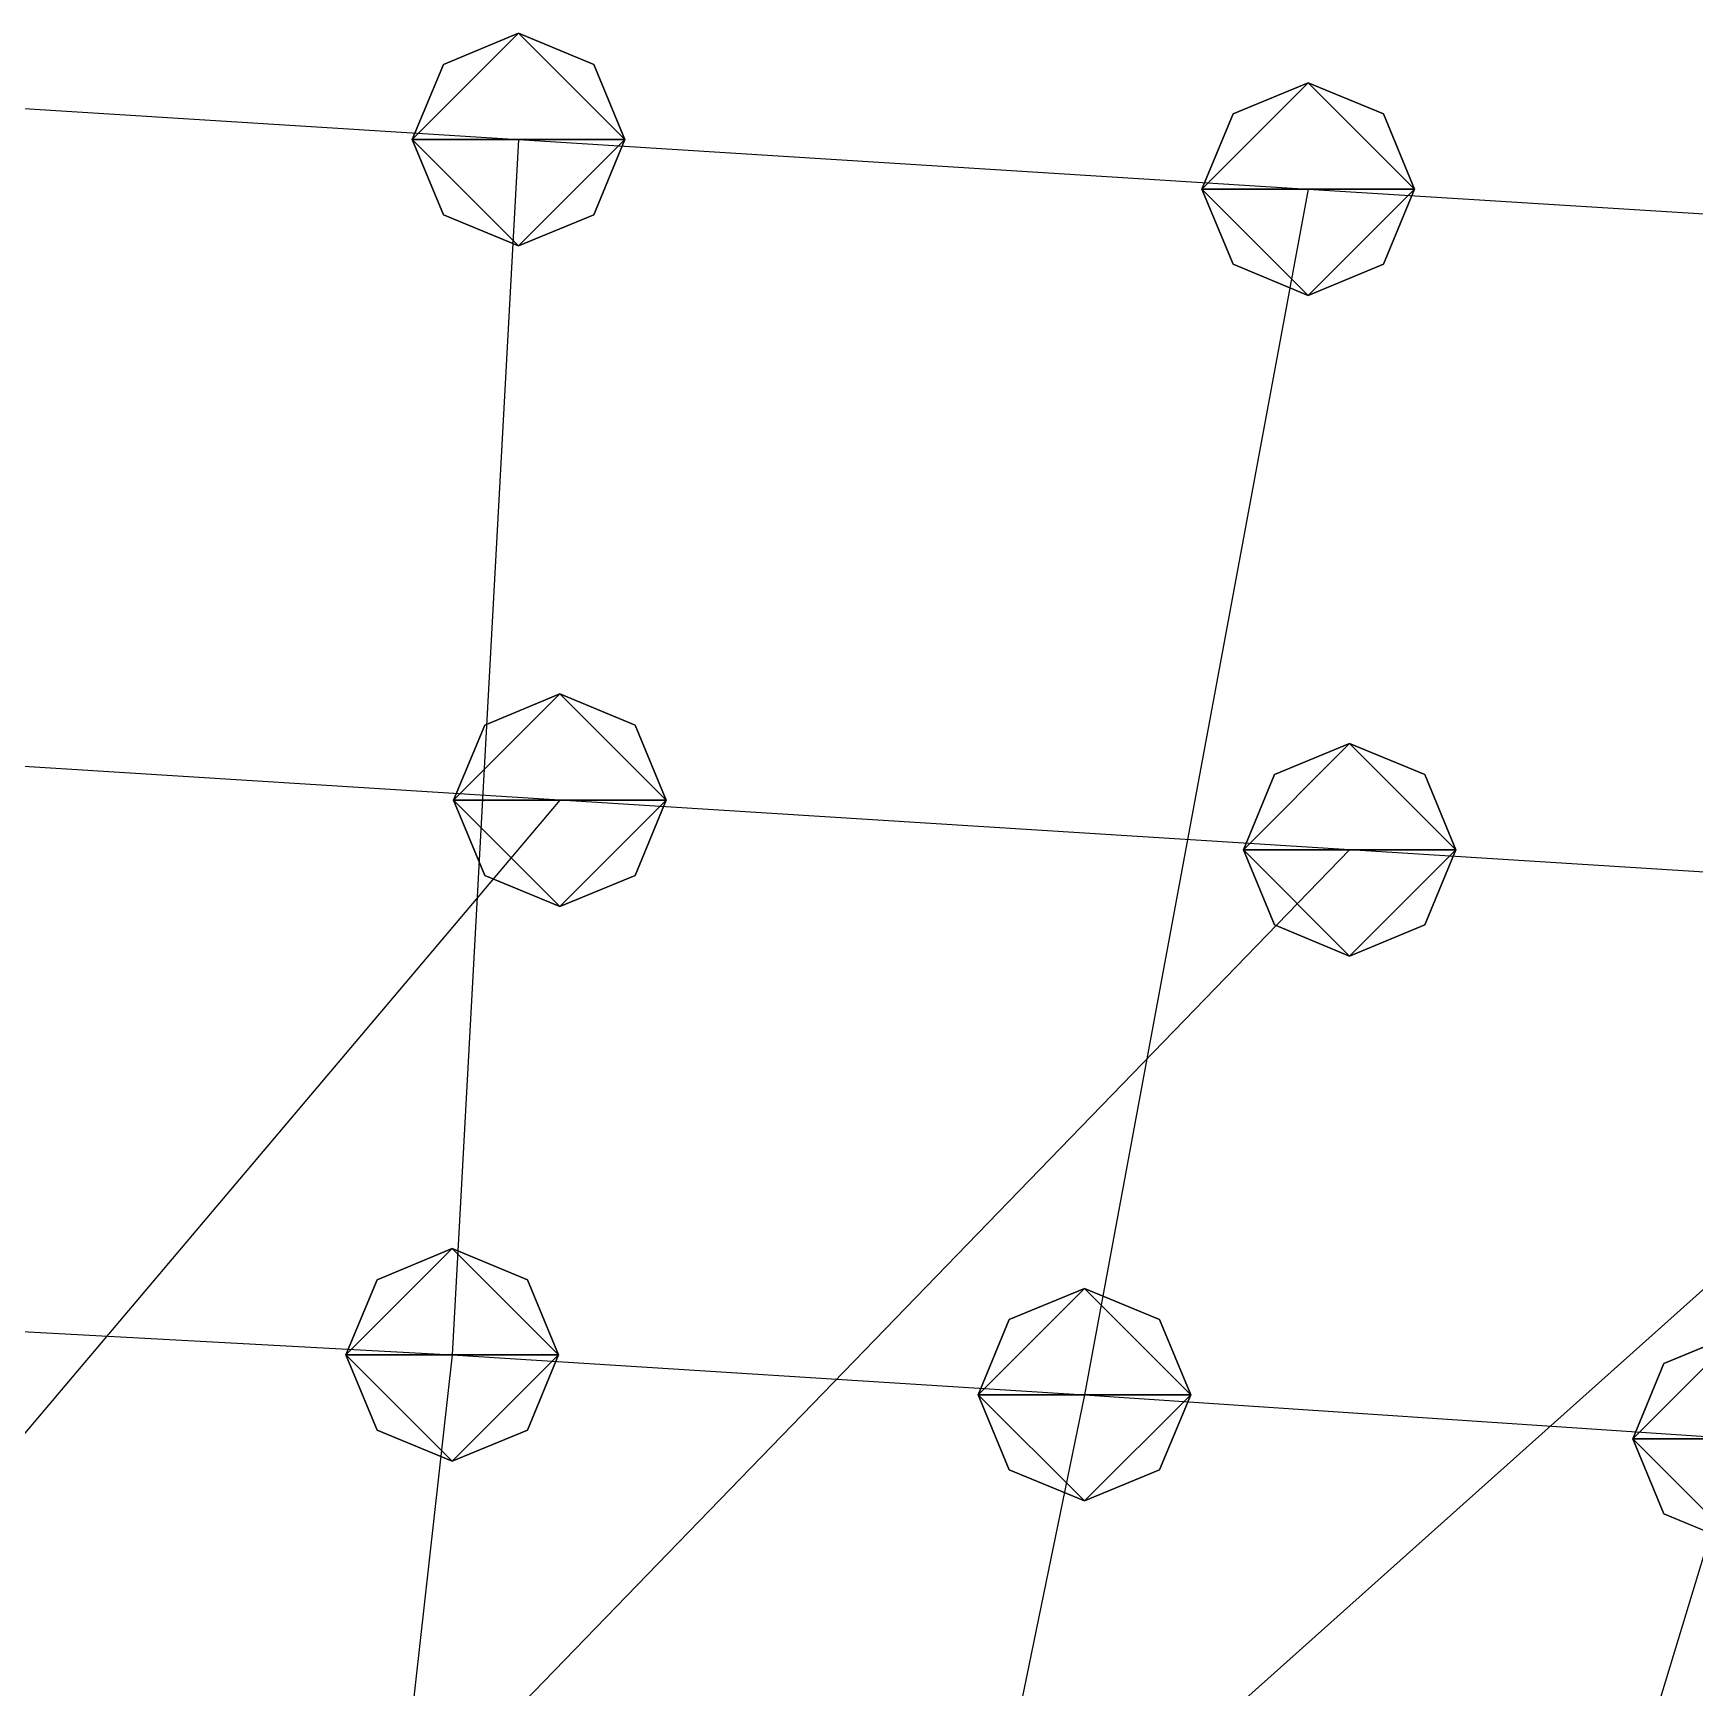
# Model space of a CAD drawing. Header units: metres. Extents: x -59 to 99, y -54 to 55.
# Drawn here: x 26.45 to 42.08, y 38.98 to 54.55 of the extents above; entities that cross this region are included whole.
import ezdxf

# ---------------------------------------------------------------- set-up
doc = ezdxf.new("R2010")
doc.units = ezdxf.units.M

msp = doc.modelspace()

# ---------------------------------------------------------------- linework, layer by layer
for p, q in [((31.015366, 54.55026, -222.59332), (30.308258, 54.257366, -222.59337)), ((31.015366, 54.55026, -222.59332), (30.308258, 54.257366, -222.59337)), ((31.015366, 54.55026, -222.59332), (30.308258, 54.257366, -222.59337)), ((31.722473, 54.257366, -222.59337), (31.015366, 54.55026, -222.59332)), ((31.722473, 54.257366, -222.59337), (31.015366, 54.55026, -222.59332)), ((31.722473, 54.257366, -222.59337), (31.015366, 54.55026, -222.59332)), ((30.308258, 54.257366, -222.59337), (30.015366, 53.55026, -222.59349)), ((30.308258, 54.257366, -222.59337), (30.015366, 53.55026, -222.59349)), ((30.308258, 54.257366, -222.59337), (30.015366, 53.55026, -222.59349)), ((32.015366, 53.55026, -222.59349), (31.722473, 54.257366, -222.59337)), ((32.015366, 53.55026, -222.59349), (31.722473, 54.257366, -222.59337)), ((32.015366, 53.55026, -222.59349), (31.722473, 54.257366, -222.59337)), ((38.44404, 54.08373, -215.91522), (37.73693, 53.790836, -215.91527)), ((38.44404, 54.08373, -215.91522), (37.73693, 53.790836, -215.91527)), ((38.44404, 54.08373, -215.91522), (37.73693, 53.790836, -215.91527)), ((39.151146, 53.790836, -215.91527), (38.44404, 54.08373, -215.91522)), ((39.151146, 53.790836, -215.91527), (38.44404, 54.08373, -215.91522)), ((39.151146, 53.790836, -215.91527), (38.44404, 54.08373, -215.91522)), ((23.586693, 54.016785, -229.2716), (31.015366, 53.55026, -222.59349)), ((37.73693, 53.790836, -215.91527), (37.44404, 53.08373, -215.91539)), ((37.73693, 53.790836, -215.91527), (37.44404, 53.08373, -215.91539)), ((37.73693, 53.790836, -215.91527), (37.44404, 53.08373, -215.91539)), ((39.44404, 53.08373, -215.91539), (39.151146, 53.790836, -215.91527)), ((39.44404, 53.08373, -215.91539), (39.151146, 53.790836, -215.91527)), ((39.44404, 53.08373, -215.91539), (39.151146, 53.790836, -215.91527)), ((30.015366, 53.55026, -222.59349), (30.308258, 52.84315, -222.59361)), ((30.015366, 53.55026, -222.59349), (30.308258, 52.84315, -222.59361)), ((30.015366, 53.55026, -222.59349), (30.308258, 52.84315, -222.59361)), ((31.015366, 53.55026, -222.59349), (30.390837, 42.11494, -218.37163)), ((31.015366, 53.55026, -222.59349), (38.44404, 53.08373, -215.91539)), ((31.722473, 52.84315, -222.59361), (32.015366, 53.55026, -222.59349)), ((31.722473, 52.84315, -222.59361), (32.015366, 53.55026, -222.59349)), ((31.722473, 52.84315, -222.59361), (32.015366, 53.55026, -222.59349)), ((38.44404, 53.08373, -215.91539), (36.3378, 41.7408, -213.01529)), ((37.44404, 53.08373, -215.91539), (37.73693, 52.37662, -215.91551)), ((37.44404, 53.08373, -215.91539), (37.73693, 52.37662, -215.91551)), ((37.44404, 53.08373, -215.91539), (37.73693, 52.37662, -215.91551)), ((38.44404, 53.08373, -215.91539), (45.87271, 52.617203, -209.23727)), ((39.151146, 52.37662, -215.91551), (39.44404, 53.08373, -215.91539)), ((39.151146, 52.37662, -215.91551), (39.44404, 53.08373, -215.91539)), ((39.151146, 52.37662, -215.91551), (39.44404, 53.08373, -215.91539)), ((30.308258, 52.84315, -222.59361), (31.015366, 52.55026, -222.59366)), ((30.308258, 52.84315, -222.59361), (31.015366, 52.55026, -222.59366)), ((30.308258, 52.84315, -222.59361), (31.015366, 52.55026, -222.59366)), ((31.015366, 52.55026, -222.59366), (31.722473, 52.84315, -222.59361)), ((31.015366, 52.55026, -222.59366), (31.722473, 52.84315, -222.59361)), ((31.015366, 52.55026, -222.59366), (31.722473, 52.84315, -222.59361)), ((37.73693, 52.37662, -215.91551), (38.44404, 52.08373, -215.91556)), ((37.73693, 52.37662, -215.91551), (38.44404, 52.08373, -215.91556)), ((37.73693, 52.37662, -215.91551), (38.44404, 52.08373, -215.91556)), ((38.44404, 52.08373, -215.91556), (39.151146, 52.37662, -215.91551)), ((38.44404, 52.08373, -215.91556), (39.151146, 52.37662, -215.91551)), ((38.44404, 52.08373, -215.91556), (39.151146, 52.37662, -215.91551)), ((31.404446, 48.334274, -133.61461), (30.697338, 48.04138, -133.61465)), ((31.404446, 48.334274, -133.61461), (30.697338, 48.04138, -133.61465)), ((31.404446, 48.334274, -133.61461), (30.697338, 48.04138, -133.61465)), ((32.111553, 48.04138, -133.61465), (31.404446, 48.334274, -133.61461)), ((32.111553, 48.04138, -133.61465), (31.404446, 48.334274, -133.61461)), ((32.111553, 48.04138, -133.61465), (31.404446, 48.334274, -133.61461)), ((30.697338, 48.04138, -133.61465), (30.404446, 47.334274, -133.61478)), ((30.697338, 48.04138, -133.61465), (30.404446, 47.334274, -133.61478)), ((30.697338, 48.04138, -133.61465), (30.404446, 47.334274, -133.61478)), ((32.404446, 47.334274, -133.61478), (32.111553, 48.04138, -133.61465)), ((32.404446, 47.334274, -133.61478), (32.111553, 48.04138, -133.61465)), ((32.404446, 47.334274, -133.61478), (32.111553, 48.04138, -133.61465)), ((38.83312, 47.86775, -126.93651), (38.12601, 47.574856, -126.936554)), ((38.83312, 47.86775, -126.93651), (38.12601, 47.574856, -126.936554)), ((38.83312, 47.86775, -126.93651), (38.12601, 47.574856, -126.936554)), ((39.540226, 47.574856, -126.936554), (38.83312, 47.86775, -126.93651)), ((39.540226, 47.574856, -126.936554), (38.83312, 47.86775, -126.93651)), ((39.540226, 47.574856, -126.936554), (38.83312, 47.86775, -126.93651)), ((31.404446, 47.334274, -133.61478), (23.975773, 47.800804, -140.2929)), ((38.12601, 47.574856, -126.936554), (37.83312, 46.86775, -126.936676)), ((38.12601, 47.574856, -126.936554), (37.83312, 46.86775, -126.936676)), ((38.12601, 47.574856, -126.936554), (37.83312, 46.86775, -126.936676)), ((39.83312, 46.86775, -126.936676), (39.540226, 47.574856, -126.936554)), ((39.83312, 46.86775, -126.936676), (39.540226, 47.574856, -126.936554)), ((39.83312, 46.86775, -126.936676), (39.540226, 47.574856, -126.936554)), ((31.404446, 47.334274, -133.61478), (22.383911, 36.664787, -140.34888)), ((30.404446, 47.334274, -133.61478), (30.697338, 46.627167, -133.6149)), ((30.404446, 47.334274, -133.61478), (30.697338, 46.627167, -133.6149)), ((30.404446, 47.334274, -133.61478), (30.697338, 46.627167, -133.6149)), ((38.83312, 46.86775, -126.936676), (31.404446, 47.334274, -133.61478)), ((32.111553, 46.627167, -133.6149), (32.404446, 47.334274, -133.61478)), ((32.111553, 46.627167, -133.6149), (32.404446, 47.334274, -133.61478)), ((32.111553, 46.627167, -133.6149), (32.404446, 47.334274, -133.61478)), ((38.83312, 46.86775, -126.936676), (28.547, 36.25183, -134.43436)), ((37.83312, 46.86775, -126.936676), (38.12601, 46.16064, -126.9368)), ((37.83312, 46.86775, -126.936676), (38.12601, 46.16064, -126.9368)), ((37.83312, 46.86775, -126.936676), (38.12601, 46.16064, -126.9368)), ((46.26179, 46.40122, -120.25856), (38.83312, 46.86775, -126.936676)), ((39.540226, 46.16064, -126.9368), (39.83312, 46.86775, -126.936676)), ((39.540226, 46.16064, -126.9368), (39.83312, 46.86775, -126.936676)), ((39.540226, 46.16064, -126.9368), (39.83312, 46.86775, -126.936676)), ((30.697338, 46.627167, -133.6149), (31.404446, 46.334274, -133.61494)), ((30.697338, 46.627167, -133.6149), (31.404446, 46.334274, -133.61494)), ((30.697338, 46.627167, -133.6149), (31.404446, 46.334274, -133.61494)), ((31.404446, 46.334274, -133.61494), (32.111553, 46.627167, -133.6149)), ((31.404446, 46.334274, -133.61494), (32.111553, 46.627167, -133.6149)), ((31.404446, 46.334274, -133.61494), (32.111553, 46.627167, -133.6149)), ((46.26179, 46.40122, -120.25856), (34.49828, 35.87906, -129.09798)), ((38.12601, 46.16064, -126.9368), (38.83312, 45.86775, -126.936844)), ((38.12601, 46.16064, -126.9368), (38.83312, 45.86775, -126.936844)), ((38.12601, 46.16064, -126.9368), (38.83312, 45.86775, -126.936844)), ((38.83312, 45.86775, -126.936844), (39.540226, 46.16064, -126.9368)), ((38.83312, 45.86775, -126.936844), (39.540226, 46.16064, -126.9368)), ((38.83312, 45.86775, -126.936844), (39.540226, 46.16064, -126.9368)), ((30.390837, 43.11494, -218.37146), (29.68373, 42.82205, -218.3715)), ((30.390837, 43.11494, -218.37146), (29.68373, 42.82205, -218.3715)), ((30.390837, 43.11494, -218.37146), (29.68373, 42.82205, -218.3715)), ((30.390837, 43.11494, -218.37146), (29.68373, 42.82205, -218.3715)), ((31.097944, 42.82205, -218.3715), (30.390837, 43.11494, -218.37146)), ((31.097944, 42.82205, -218.3715), (30.390837, 43.11494, -218.37146)), ((31.097944, 42.82205, -218.3715), (30.390837, 43.11494, -218.37146)), ((31.097944, 42.82205, -218.3715), (30.390837, 43.11494, -218.37146)), ((29.68373, 42.82205, -218.3715), (29.390837, 42.11494, -218.37163)), ((29.68373, 42.82205, -218.3715), (29.390837, 42.11494, -218.37163)), ((29.68373, 42.82205, -218.3715), (29.390837, 42.11494, -218.37163)), ((29.68373, 42.82205, -218.3715), (29.390837, 42.11494, -218.37163)), ((31.390837, 42.11494, -218.37163), (31.097944, 42.82205, -218.3715)), ((31.390837, 42.11494, -218.37163), (31.097944, 42.82205, -218.3715)), ((31.390837, 42.11494, -218.37163), (31.097944, 42.82205, -218.3715)), ((31.390837, 42.11494, -218.37163), (31.097944, 42.82205, -218.3715)), ((36.3378, 42.7408, -213.01512), (35.63069, 42.447906, -213.01517)), ((36.3378, 42.7408, -213.01512), (35.63069, 42.447906, -213.01517)), ((36.3378, 42.7408, -213.01512), (35.63069, 42.447906, -213.01517)), ((36.3378, 42.7408, -213.01512), (35.63069, 42.447906, -213.01517)), ((37.044907, 42.447906, -213.01517), (36.3378, 42.7408, -213.01512)), ((37.044907, 42.447906, -213.01517), (36.3378, 42.7408, -213.01512)), ((37.044907, 42.447906, -213.01517), (36.3378, 42.7408, -213.01512)), ((37.044907, 42.447906, -213.01517), (36.3378, 42.7408, -213.01512)), ((25.091473, 42.402218, -222.48227), (30.390837, 42.11494, -218.37163)), ((35.63069, 42.447906, -213.01517), (35.3378, 41.7408, -213.01529)), ((35.63069, 42.447906, -213.01517), (35.3378, 41.7408, -213.01529)), ((35.63069, 42.447906, -213.01517), (35.3378, 41.7408, -213.01529)), ((35.63069, 42.447906, -213.01517), (35.3378, 41.7408, -213.01529)), ((37.3378, 41.7408, -213.01529), (37.044907, 42.447906, -213.01517)), ((37.3378, 41.7408, -213.01529), (37.044907, 42.447906, -213.01517)), ((37.3378, 41.7408, -213.01529), (37.044907, 42.447906, -213.01517)), ((37.3378, 41.7408, -213.01529), (37.044907, 42.447906, -213.01517)), ((42.495987, 42.325985, -207.07501), (41.78888, 42.033092, -207.07506)), ((42.495987, 42.325985, -207.07501), (41.78888, 42.033092, -207.07506)), ((42.495987, 42.325985, -207.07501), (41.78888, 42.033092, -207.07506)), ((42.495987, 42.325985, -207.07501), (41.78888, 42.033092, -207.07506)), ((30.390837, 42.11494, -218.37163), (29.117361, 30.766953, -215.3948)), ((29.390837, 42.11494, -218.37163), (29.68373, 41.407833, -218.37175)), ((29.390837, 42.11494, -218.37163), (29.68373, 41.407833, -218.37175)), ((29.390837, 42.11494, -218.37163), (29.68373, 41.407833, -218.37175)), ((29.390837, 42.11494, -218.37163), (29.68373, 41.407833, -218.37175)), ((30.390837, 42.11494, -218.37163), (36.3378, 41.7408, -213.01529)), ((31.097944, 41.407833, -218.37175), (31.390837, 42.11494, -218.37163)), ((31.097944, 41.407833, -218.37175), (31.390837, 42.11494, -218.37163)), ((31.097944, 41.407833, -218.37175), (31.390837, 42.11494, -218.37163)), ((31.097944, 41.407833, -218.37175), (31.390837, 42.11494, -218.37163)), ((41.78888, 42.033092, -207.07506), (41.495987, 41.325985, -207.07518)), ((41.78888, 42.033092, -207.07506), (41.495987, 41.325985, -207.07518)), ((41.78888, 42.033092, -207.07506), (41.495987, 41.325985, -207.07518)), ((41.78888, 42.033092, -207.07506), (41.495987, 41.325985, -207.07518)), ((36.3378, 41.7408, -213.01529), (34.01928, 30.438913, -210.69817)), ((35.3378, 41.7408, -213.01529), (35.63069, 41.03369, -213.01541)), ((35.3378, 41.7408, -213.01529), (35.63069, 41.03369, -213.01541)), ((35.3378, 41.7408, -213.01529), (35.63069, 41.03369, -213.01541)), ((35.3378, 41.7408, -213.01529), (35.63069, 41.03369, -213.01541)), ((36.3378, 41.7408, -213.01529), (42.495987, 41.325985, -207.07518)), ((37.044907, 41.03369, -213.01541), (37.3378, 41.7408, -213.01529)), ((37.044907, 41.03369, -213.01541), (37.3378, 41.7408, -213.01529)), ((37.044907, 41.03369, -213.01541), (37.3378, 41.7408, -213.01529)), ((37.044907, 41.03369, -213.01541), (37.3378, 41.7408, -213.01529)), ((29.68373, 41.407833, -218.37175), (30.390837, 41.11494, -218.3718)), ((29.68373, 41.407833, -218.37175), (30.390837, 41.11494, -218.3718)), ((29.68373, 41.407833, -218.37175), (30.390837, 41.11494, -218.3718)), ((29.68373, 41.407833, -218.37175), (30.390837, 41.11494, -218.3718)), ((30.390837, 41.11494, -218.3718), (31.097944, 41.407833, -218.37175)), ((30.390837, 41.11494, -218.3718), (31.097944, 41.407833, -218.37175)), ((30.390837, 41.11494, -218.3718), (31.097944, 41.407833, -218.37175)), ((30.390837, 41.11494, -218.3718), (31.097944, 41.407833, -218.37175)), ((42.495987, 41.325985, -207.07518), (39.072777, 30.056353, -205.21844)), ((41.495987, 41.325985, -207.07518), (41.78888, 40.618877, -207.0753)), ((41.495987, 41.325985, -207.07518), (41.78888, 40.618877, -207.0753)), ((41.495987, 41.325985, -207.07518), (41.78888, 40.618877, -207.0753)), ((41.495987, 41.325985, -207.07518), (41.78888, 40.618877, -207.0753)), ((35.63069, 41.03369, -213.01541), (36.3378, 40.7408, -213.01546)), ((35.63069, 41.03369, -213.01541), (36.3378, 40.7408, -213.01546)), ((35.63069, 41.03369, -213.01541), (36.3378, 40.7408, -213.01546)), ((35.63069, 41.03369, -213.01541), (36.3378, 40.7408, -213.01546)), ((36.3378, 40.7408, -213.01546), (37.044907, 41.03369, -213.01541)), ((36.3378, 40.7408, -213.01546), (37.044907, 41.03369, -213.01541)), ((36.3378, 40.7408, -213.01546), (37.044907, 41.03369, -213.01541)), ((36.3378, 40.7408, -213.01546), (37.044907, 41.03369, -213.01541)), ((41.78888, 40.618877, -207.0753), (42.495987, 40.325985, -207.07535)), ((41.78888, 40.618877, -207.0753), (42.495987, 40.325985, -207.07535)), ((41.78888, 40.618877, -207.0753), (42.495987, 40.325985, -207.07535)), ((41.78888, 40.618877, -207.0753), (42.495987, 40.325985, -207.07535))]:
    msp.add_line(p, q)
for points in [[(30.015366, 53.55026, -222.59349), (30.308258, 54.257366, -222.59337), (31.015366, 54.55026, -222.59332), (31.015465, 54.550358, -222.59322)], [(30.015366, 53.55026, -222.59349), (30.308258, 54.257366, -222.59337), (31.015366, 54.55026, -222.59332), (31.015465, 54.550358, -222.59322)], [(30.015366, 53.55026, -222.59349), (30.308258, 54.257366, -222.59337), (31.015366, 54.55026, -222.59332), (31.015465, 54.550358, -222.59322)], [(30.015366, 53.55026, -222.59349), (31.015366, 54.55026, -222.59332), (32.015366, 53.55026, -222.59349), (32.015465, 53.550358, -222.59338)], [(30.015366, 53.55026, -222.59349), (31.015366, 54.55026, -222.59332), (32.015366, 53.55026, -222.59349), (32.015465, 53.550358, -222.59338)], [(30.015366, 53.55026, -222.59349), (31.015366, 54.55026, -222.59332), (32.015366, 53.55026, -222.59349), (32.015465, 53.550358, -222.59338)], [(31.015366, 54.55026, -222.59332), (31.722473, 54.257366, -222.59337), (32.015366, 53.55026, -222.59349), (32.015465, 53.550358, -222.59338)], [(31.015366, 54.55026, -222.59332), (31.722473, 54.257366, -222.59337), (32.015366, 53.55026, -222.59349), (32.015465, 53.550358, -222.59338)], [(31.015366, 54.55026, -222.59332), (31.722473, 54.257366, -222.59337), (32.015366, 53.55026, -222.59349), (32.015465, 53.550358, -222.59338)], [(37.44404, 53.08373, -215.91539), (37.73693, 53.790836, -215.91527), (38.44404, 54.08373, -215.91522), (38.444138, 54.083828, -215.91512)], [(37.44404, 53.08373, -215.91539), (37.73693, 53.790836, -215.91527), (38.44404, 54.08373, -215.91522), (38.444138, 54.083828, -215.91512)], [(37.44404, 53.08373, -215.91539), (37.73693, 53.790836, -215.91527), (38.44404, 54.08373, -215.91522), (38.444138, 54.083828, -215.91512)], [(37.44404, 53.08373, -215.91539), (38.44404, 54.08373, -215.91522), (39.44404, 53.08373, -215.91539), (39.444138, 53.083828, -215.91528)], [(37.44404, 53.08373, -215.91539), (38.44404, 54.08373, -215.91522), (39.44404, 53.08373, -215.91539), (39.444138, 53.083828, -215.91528)], [(37.44404, 53.08373, -215.91539), (38.44404, 54.08373, -215.91522), (39.44404, 53.08373, -215.91539), (39.444138, 53.083828, -215.91528)], [(38.44404, 54.08373, -215.91522), (39.151146, 53.790836, -215.91527), (39.44404, 53.08373, -215.91539), (39.444138, 53.083828, -215.91528)], [(38.44404, 54.08373, -215.91522), (39.151146, 53.790836, -215.91527), (39.44404, 53.08373, -215.91539), (39.444138, 53.083828, -215.91528)], [(38.44404, 54.08373, -215.91522), (39.151146, 53.790836, -215.91527), (39.44404, 53.08373, -215.91539), (39.444138, 53.083828, -215.91528)], [(31.015366, 52.55026, -222.59366), (30.308258, 52.84315, -222.59361), (30.015366, 53.55026, -222.59349), (30.015465, 53.550358, -222.59338)], [(32.015366, 53.55026, -222.59349), (31.015366, 52.55026, -222.59366), (30.015366, 53.55026, -222.59349), (30.015465, 53.550358, -222.59338)], [(31.015366, 52.55026, -222.59366), (30.308258, 52.84315, -222.59361), (30.015366, 53.55026, -222.59349), (30.015465, 53.550358, -222.59338)], [(32.015366, 53.55026, -222.59349), (31.015366, 52.55026, -222.59366), (30.015366, 53.55026, -222.59349), (30.015465, 53.550358, -222.59338)], [(31.015366, 52.55026, -222.59366), (30.308258, 52.84315, -222.59361), (30.015366, 53.55026, -222.59349), (30.015465, 53.550358, -222.59338)], [(32.015366, 53.55026, -222.59349), (31.015366, 52.55026, -222.59366), (30.015366, 53.55026, -222.59349), (30.015465, 53.550358, -222.59338)], [(32.015366, 53.55026, -222.59349), (31.722473, 52.84315, -222.59361), (31.015366, 52.55026, -222.59366), (31.015465, 52.550358, -222.59355)], [(32.015366, 53.55026, -222.59349), (31.722473, 52.84315, -222.59361), (31.015366, 52.55026, -222.59366), (31.015465, 52.550358, -222.59355)], [(32.015366, 53.55026, -222.59349), (31.722473, 52.84315, -222.59361), (31.015366, 52.55026, -222.59366), (31.015465, 52.550358, -222.59355)], [(38.44404, 52.08373, -215.91556), (37.73693, 52.37662, -215.91551), (37.44404, 53.08373, -215.91539), (37.444138, 53.083828, -215.91528)], [(39.44404, 53.08373, -215.91539), (38.44404, 52.08373, -215.91556), (37.44404, 53.08373, -215.91539), (37.444138, 53.083828, -215.91528)], [(38.44404, 52.08373, -215.91556), (37.73693, 52.37662, -215.91551), (37.44404, 53.08373, -215.91539), (37.444138, 53.083828, -215.91528)], [(39.44404, 53.08373, -215.91539), (38.44404, 52.08373, -215.91556), (37.44404, 53.08373, -215.91539), (37.444138, 53.083828, -215.91528)], [(38.44404, 52.08373, -215.91556), (37.73693, 52.37662, -215.91551), (37.44404, 53.08373, -215.91539), (37.444138, 53.083828, -215.91528)], [(39.44404, 53.08373, -215.91539), (38.44404, 52.08373, -215.91556), (37.44404, 53.08373, -215.91539), (37.444138, 53.083828, -215.91528)], [(39.44404, 53.08373, -215.91539), (39.151146, 52.37662, -215.91551), (38.44404, 52.08373, -215.91556), (38.444138, 52.083828, -215.91545)], [(39.44404, 53.08373, -215.91539), (39.151146, 52.37662, -215.91551), (38.44404, 52.08373, -215.91556), (38.444138, 52.083828, -215.91545)], [(39.44404, 53.08373, -215.91539), (39.151146, 52.37662, -215.91551), (38.44404, 52.08373, -215.91556), (38.444138, 52.083828, -215.91545)], [(30.404446, 47.334274, -133.61478), (30.697338, 48.04138, -133.61465), (31.404446, 48.334274, -133.61461), (31.404545, 48.334373, -133.6145)], [(30.404446, 47.334274, -133.61478), (30.697338, 48.04138, -133.61465), (31.404446, 48.334274, -133.61461), (31.404545, 48.334373, -133.6145)], [(30.404446, 47.334274, -133.61478), (30.697338, 48.04138, -133.61465), (31.404446, 48.334274, -133.61461), (31.404545, 48.334373, -133.6145)], [(30.404446, 47.334274, -133.61478), (31.404446, 48.334274, -133.61461), (32.404446, 47.334274, -133.61478), (32.404545, 47.334373, -133.61467)], [(30.404446, 47.334274, -133.61478), (31.404446, 48.334274, -133.61461), (32.404446, 47.334274, -133.61478), (32.404545, 47.334373, -133.61467)], [(30.404446, 47.334274, -133.61478), (31.404446, 48.334274, -133.61461), (32.404446, 47.334274, -133.61478), (32.404545, 47.334373, -133.61467)], [(31.404446, 48.334274, -133.61461), (32.111553, 48.04138, -133.61465), (32.404446, 47.334274, -133.61478), (32.404545, 47.334373, -133.61467)], [(31.404446, 48.334274, -133.61461), (32.111553, 48.04138, -133.61465), (32.404446, 47.334274, -133.61478), (32.404545, 47.334373, -133.61467)], [(31.404446, 48.334274, -133.61461), (32.111553, 48.04138, -133.61465), (32.404446, 47.334274, -133.61478), (32.404545, 47.334373, -133.61467)], [(37.83312, 46.86775, -126.936676), (38.12601, 47.574856, -126.936554), (38.83312, 47.86775, -126.93651), (38.833218, 47.867847, -126.93641)], [(37.83312, 46.86775, -126.936676), (38.12601, 47.574856, -126.936554), (38.83312, 47.86775, -126.93651), (38.833218, 47.867847, -126.93641)], [(37.83312, 46.86775, -126.936676), (38.12601, 47.574856, -126.936554), (38.83312, 47.86775, -126.93651), (38.833218, 47.867847, -126.93641)], [(37.83312, 46.86775, -126.936676), (38.83312, 47.86775, -126.93651), (39.83312, 46.86775, -126.936676), (39.833218, 46.867847, -126.93658)], [(37.83312, 46.86775, -126.936676), (38.83312, 47.86775, -126.93651), (39.83312, 46.86775, -126.936676), (39.833218, 46.867847, -126.93658)], [(37.83312, 46.86775, -126.936676), (38.83312, 47.86775, -126.93651), (39.83312, 46.86775, -126.936676), (39.833218, 46.867847, -126.93658)], [(38.83312, 47.86775, -126.93651), (39.540226, 47.574856, -126.936554), (39.83312, 46.86775, -126.936676), (39.833218, 46.867847, -126.93658)], [(38.83312, 47.86775, -126.93651), (39.540226, 47.574856, -126.936554), (39.83312, 46.86775, -126.936676), (39.833218, 46.867847, -126.93658)], [(38.83312, 47.86775, -126.93651), (39.540226, 47.574856, -126.936554), (39.83312, 46.86775, -126.936676), (39.833218, 46.867847, -126.93658)], [(31.404446, 46.334274, -133.61494), (30.697338, 46.627167, -133.6149), (30.404446, 47.334274, -133.61478), (30.404545, 47.334373, -133.61467)], [(32.404446, 47.334274, -133.61478), (31.404446, 46.334274, -133.61494), (30.404446, 47.334274, -133.61478), (30.404545, 47.334373, -133.61467)], [(31.404446, 46.334274, -133.61494), (30.697338, 46.627167, -133.6149), (30.404446, 47.334274, -133.61478), (30.404545, 47.334373, -133.61467)], [(32.404446, 47.334274, -133.61478), (31.404446, 46.334274, -133.61494), (30.404446, 47.334274, -133.61478), (30.404545, 47.334373, -133.61467)], [(31.404446, 46.334274, -133.61494), (30.697338, 46.627167, -133.6149), (30.404446, 47.334274, -133.61478), (30.404545, 47.334373, -133.61467)], [(32.404446, 47.334274, -133.61478), (31.404446, 46.334274, -133.61494), (30.404446, 47.334274, -133.61478), (30.404545, 47.334373, -133.61467)], [(32.404446, 47.334274, -133.61478), (32.111553, 46.627167, -133.6149), (31.404446, 46.334274, -133.61494), (31.404545, 46.334373, -133.61484)], [(32.404446, 47.334274, -133.61478), (32.111553, 46.627167, -133.6149), (31.404446, 46.334274, -133.61494), (31.404545, 46.334373, -133.61484)], [(32.404446, 47.334274, -133.61478), (32.111553, 46.627167, -133.6149), (31.404446, 46.334274, -133.61494), (31.404545, 46.334373, -133.61484)], [(38.83312, 45.86775, -126.936844), (38.12601, 46.16064, -126.9368), (37.83312, 46.86775, -126.936676), (37.833218, 46.867847, -126.93658)], [(39.83312, 46.86775, -126.936676), (38.83312, 45.86775, -126.936844), (37.83312, 46.86775, -126.936676), (37.833218, 46.867847, -126.93658)], [(38.83312, 45.86775, -126.936844), (38.12601, 46.16064, -126.9368), (37.83312, 46.86775, -126.936676), (37.833218, 46.867847, -126.93658)], [(39.83312, 46.86775, -126.936676), (38.83312, 45.86775, -126.936844), (37.83312, 46.86775, -126.936676), (37.833218, 46.867847, -126.93658)], [(38.83312, 45.86775, -126.936844), (38.12601, 46.16064, -126.9368), (37.83312, 46.86775, -126.936676), (37.833218, 46.867847, -126.93658)], [(39.83312, 46.86775, -126.936676), (38.83312, 45.86775, -126.936844), (37.83312, 46.86775, -126.936676), (37.833218, 46.867847, -126.93658)], [(39.83312, 46.86775, -126.936676), (39.540226, 46.16064, -126.9368), (38.83312, 45.86775, -126.936844), (38.833218, 45.867847, -126.936745)], [(39.83312, 46.86775, -126.936676), (39.540226, 46.16064, -126.9368), (38.83312, 45.86775, -126.936844), (38.833218, 45.867847, -126.936745)], [(39.83312, 46.86775, -126.936676), (39.540226, 46.16064, -126.9368), (38.83312, 45.86775, -126.936844), (38.833218, 45.867847, -126.936745)], [(29.390837, 42.11494, -218.37163), (29.68373, 42.82205, -218.3715), (30.390837, 43.11494, -218.37146), (30.390936, 43.11504, -218.37135)], [(29.390837, 42.11494, -218.37163), (29.68373, 42.82205, -218.3715), (30.390837, 43.11494, -218.37146), (30.390936, 43.11504, -218.37135)], [(29.390837, 42.11494, -218.37163), (29.68373, 42.82205, -218.3715), (30.390837, 43.11494, -218.37146), (30.390936, 43.11504, -218.37135)], [(29.390837, 42.11494, -218.37163), (29.68373, 42.82205, -218.3715), (30.390837, 43.11494, -218.37146), (30.390936, 43.11504, -218.37135)], [(29.390837, 42.11494, -218.37163), (30.390837, 43.11494, -218.37146), (31.390837, 42.11494, -218.37163), (31.390936, 42.11504, -218.37152)], [(29.390837, 42.11494, -218.37163), (30.390837, 43.11494, -218.37146), (31.390837, 42.11494, -218.37163), (31.390936, 42.11504, -218.37152)], [(29.390837, 42.11494, -218.37163), (30.390837, 43.11494, -218.37146), (31.390837, 42.11494, -218.37163), (31.390936, 42.11504, -218.37152)], [(29.390837, 42.11494, -218.37163), (30.390837, 43.11494, -218.37146), (31.390837, 42.11494, -218.37163), (31.390936, 42.11504, -218.37152)], [(30.390837, 43.11494, -218.37146), (31.097944, 42.82205, -218.3715), (31.390837, 42.11494, -218.37163), (31.390936, 42.11504, -218.37152)], [(30.390837, 43.11494, -218.37146), (31.097944, 42.82205, -218.3715), (31.390837, 42.11494, -218.37163), (31.390936, 42.11504, -218.37152)], [(30.390837, 43.11494, -218.37146), (31.097944, 42.82205, -218.3715), (31.390837, 42.11494, -218.37163), (31.390936, 42.11504, -218.37152)], [(30.390837, 43.11494, -218.37146), (31.097944, 42.82205, -218.3715), (31.390837, 42.11494, -218.37163), (31.390936, 42.11504, -218.37152)], [(35.3378, 41.7408, -213.01529), (35.63069, 42.447906, -213.01517), (36.3378, 42.7408, -213.01512), (36.3379, 42.7409, -213.01501)], [(35.3378, 41.7408, -213.01529), (35.63069, 42.447906, -213.01517), (36.3378, 42.7408, -213.01512), (36.3379, 42.7409, -213.01501)], [(35.3378, 41.7408, -213.01529), (35.63069, 42.447906, -213.01517), (36.3378, 42.7408, -213.01512), (36.3379, 42.7409, -213.01501)], [(35.3378, 41.7408, -213.01529), (35.63069, 42.447906, -213.01517), (36.3378, 42.7408, -213.01512), (36.3379, 42.7409, -213.01501)], [(35.3378, 41.7408, -213.01529), (36.3378, 42.7408, -213.01512), (37.3378, 41.7408, -213.01529), (37.3379, 41.7409, -213.01518)], [(35.3378, 41.7408, -213.01529), (36.3378, 42.7408, -213.01512), (37.3378, 41.7408, -213.01529), (37.3379, 41.7409, -213.01518)], [(35.3378, 41.7408, -213.01529), (36.3378, 42.7408, -213.01512), (37.3378, 41.7408, -213.01529), (37.3379, 41.7409, -213.01518)], [(35.3378, 41.7408, -213.01529), (36.3378, 42.7408, -213.01512), (37.3378, 41.7408, -213.01529), (37.3379, 41.7409, -213.01518)], [(36.3378, 42.7408, -213.01512), (37.044907, 42.447906, -213.01517), (37.3378, 41.7408, -213.01529), (37.3379, 41.7409, -213.01518)], [(36.3378, 42.7408, -213.01512), (37.044907, 42.447906, -213.01517), (37.3378, 41.7408, -213.01529), (37.3379, 41.7409, -213.01518)], [(36.3378, 42.7408, -213.01512), (37.044907, 42.447906, -213.01517), (37.3378, 41.7408, -213.01529), (37.3379, 41.7409, -213.01518)], [(36.3378, 42.7408, -213.01512), (37.044907, 42.447906, -213.01517), (37.3378, 41.7408, -213.01529), (37.3379, 41.7409, -213.01518)], [(41.495987, 41.325985, -207.07518), (41.78888, 42.033092, -207.07506), (42.495987, 42.325985, -207.07501), (42.496086, 42.326084, -207.0749)], [(41.495987, 41.325985, -207.07518), (41.78888, 42.033092, -207.07506), (42.495987, 42.325985, -207.07501), (42.496086, 42.326084, -207.0749)], [(41.495987, 41.325985, -207.07518), (41.78888, 42.033092, -207.07506), (42.495987, 42.325985, -207.07501), (42.496086, 42.326084, -207.0749)], [(41.495987, 41.325985, -207.07518), (41.78888, 42.033092, -207.07506), (42.495987, 42.325985, -207.07501), (42.496086, 42.326084, -207.0749)], [(41.495987, 41.325985, -207.07518), (42.495987, 42.325985, -207.07501), (43.495987, 41.325985, -207.07518), (43.496086, 41.326084, -207.07507)], [(41.495987, 41.325985, -207.07518), (42.495987, 42.325985, -207.07501), (43.495987, 41.325985, -207.07518), (43.496086, 41.326084, -207.07507)], [(41.495987, 41.325985, -207.07518), (42.495987, 42.325985, -207.07501), (43.495987, 41.325985, -207.07518), (43.496086, 41.326084, -207.07507)], [(41.495987, 41.325985, -207.07518), (42.495987, 42.325985, -207.07501), (43.495987, 41.325985, -207.07518), (43.496086, 41.326084, -207.07507)], [(30.390837, 41.11494, -218.3718), (29.68373, 41.407833, -218.37175), (29.390837, 42.11494, -218.37163), (29.390936, 42.11504, -218.37152)], [(31.390837, 42.11494, -218.37163), (30.390837, 41.11494, -218.3718), (29.390837, 42.11494, -218.37163), (29.390936, 42.11504, -218.37152)], [(30.390837, 41.11494, -218.3718), (29.68373, 41.407833, -218.37175), (29.390837, 42.11494, -218.37163), (29.390936, 42.11504, -218.37152)], [(31.390837, 42.11494, -218.37163), (30.390837, 41.11494, -218.3718), (29.390837, 42.11494, -218.37163), (29.390936, 42.11504, -218.37152)], [(30.390837, 41.11494, -218.3718), (29.68373, 41.407833, -218.37175), (29.390837, 42.11494, -218.37163), (29.390936, 42.11504, -218.37152)], [(31.390837, 42.11494, -218.37163), (30.390837, 41.11494, -218.3718), (29.390837, 42.11494, -218.37163), (29.390936, 42.11504, -218.37152)], [(30.390837, 41.11494, -218.3718), (29.68373, 41.407833, -218.37175), (29.390837, 42.11494, -218.37163), (29.390936, 42.11504, -218.37152)], [(31.390837, 42.11494, -218.37163), (30.390837, 41.11494, -218.3718), (29.390837, 42.11494, -218.37163), (29.390936, 42.11504, -218.37152)], [(31.390837, 42.11494, -218.37163), (31.097944, 41.407833, -218.37175), (30.390837, 41.11494, -218.3718), (30.390936, 41.11504, -218.37169)], [(31.390837, 42.11494, -218.37163), (31.097944, 41.407833, -218.37175), (30.390837, 41.11494, -218.3718), (30.390936, 41.11504, -218.37169)], [(31.390837, 42.11494, -218.37163), (31.097944, 41.407833, -218.37175), (30.390837, 41.11494, -218.3718), (30.390936, 41.11504, -218.37169)], [(31.390837, 42.11494, -218.37163), (31.097944, 41.407833, -218.37175), (30.390837, 41.11494, -218.3718), (30.390936, 41.11504, -218.37169)], [(36.3378, 40.7408, -213.01546), (35.63069, 41.03369, -213.01541), (35.3378, 41.7408, -213.01529), (35.3379, 41.7409, -213.01518)], [(37.3378, 41.7408, -213.01529), (36.3378, 40.7408, -213.01546), (35.3378, 41.7408, -213.01529), (35.3379, 41.7409, -213.01518)], [(36.3378, 40.7408, -213.01546), (35.63069, 41.03369, -213.01541), (35.3378, 41.7408, -213.01529), (35.3379, 41.7409, -213.01518)], [(37.3378, 41.7408, -213.01529), (36.3378, 40.7408, -213.01546), (35.3378, 41.7408, -213.01529), (35.3379, 41.7409, -213.01518)], [(36.3378, 40.7408, -213.01546), (35.63069, 41.03369, -213.01541), (35.3378, 41.7408, -213.01529), (35.3379, 41.7409, -213.01518)], [(37.3378, 41.7408, -213.01529), (36.3378, 40.7408, -213.01546), (35.3378, 41.7408, -213.01529), (35.3379, 41.7409, -213.01518)], [(36.3378, 40.7408, -213.01546), (35.63069, 41.03369, -213.01541), (35.3378, 41.7408, -213.01529), (35.3379, 41.7409, -213.01518)], [(37.3378, 41.7408, -213.01529), (36.3378, 40.7408, -213.01546), (35.3378, 41.7408, -213.01529), (35.3379, 41.7409, -213.01518)], [(37.3378, 41.7408, -213.01529), (37.044907, 41.03369, -213.01541), (36.3378, 40.7408, -213.01546), (36.3379, 40.7409, -213.01535)], [(37.3378, 41.7408, -213.01529), (37.044907, 41.03369, -213.01541), (36.3378, 40.7408, -213.01546), (36.3379, 40.7409, -213.01535)], [(37.3378, 41.7408, -213.01529), (37.044907, 41.03369, -213.01541), (36.3378, 40.7408, -213.01546), (36.3379, 40.7409, -213.01535)], [(37.3378, 41.7408, -213.01529), (37.044907, 41.03369, -213.01541), (36.3378, 40.7408, -213.01546), (36.3379, 40.7409, -213.01535)], [(42.495987, 40.325985, -207.07535), (41.78888, 40.618877, -207.0753), (41.495987, 41.325985, -207.07518), (41.496086, 41.326084, -207.07507)], [(43.495987, 41.325985, -207.07518), (42.495987, 40.325985, -207.07535), (41.495987, 41.325985, -207.07518), (41.496086, 41.326084, -207.07507)], [(42.495987, 40.325985, -207.07535), (41.78888, 40.618877, -207.0753), (41.495987, 41.325985, -207.07518), (41.496086, 41.326084, -207.07507)], [(43.495987, 41.325985, -207.07518), (42.495987, 40.325985, -207.07535), (41.495987, 41.325985, -207.07518), (41.496086, 41.326084, -207.07507)], [(42.495987, 40.325985, -207.07535), (41.78888, 40.618877, -207.0753), (41.495987, 41.325985, -207.07518), (41.496086, 41.326084, -207.07507)], [(43.495987, 41.325985, -207.07518), (42.495987, 40.325985, -207.07535), (41.495987, 41.325985, -207.07518), (41.496086, 41.326084, -207.07507)], [(42.495987, 40.325985, -207.07535), (41.78888, 40.618877, -207.0753), (41.495987, 41.325985, -207.07518), (41.496086, 41.326084, -207.07507)], [(43.495987, 41.325985, -207.07518), (42.495987, 40.325985, -207.07535), (41.495987, 41.325985, -207.07518), (41.496086, 41.326084, -207.07507)]]:
    msp.add_3dface(points)

doc.saveas('drawing.dxf')
